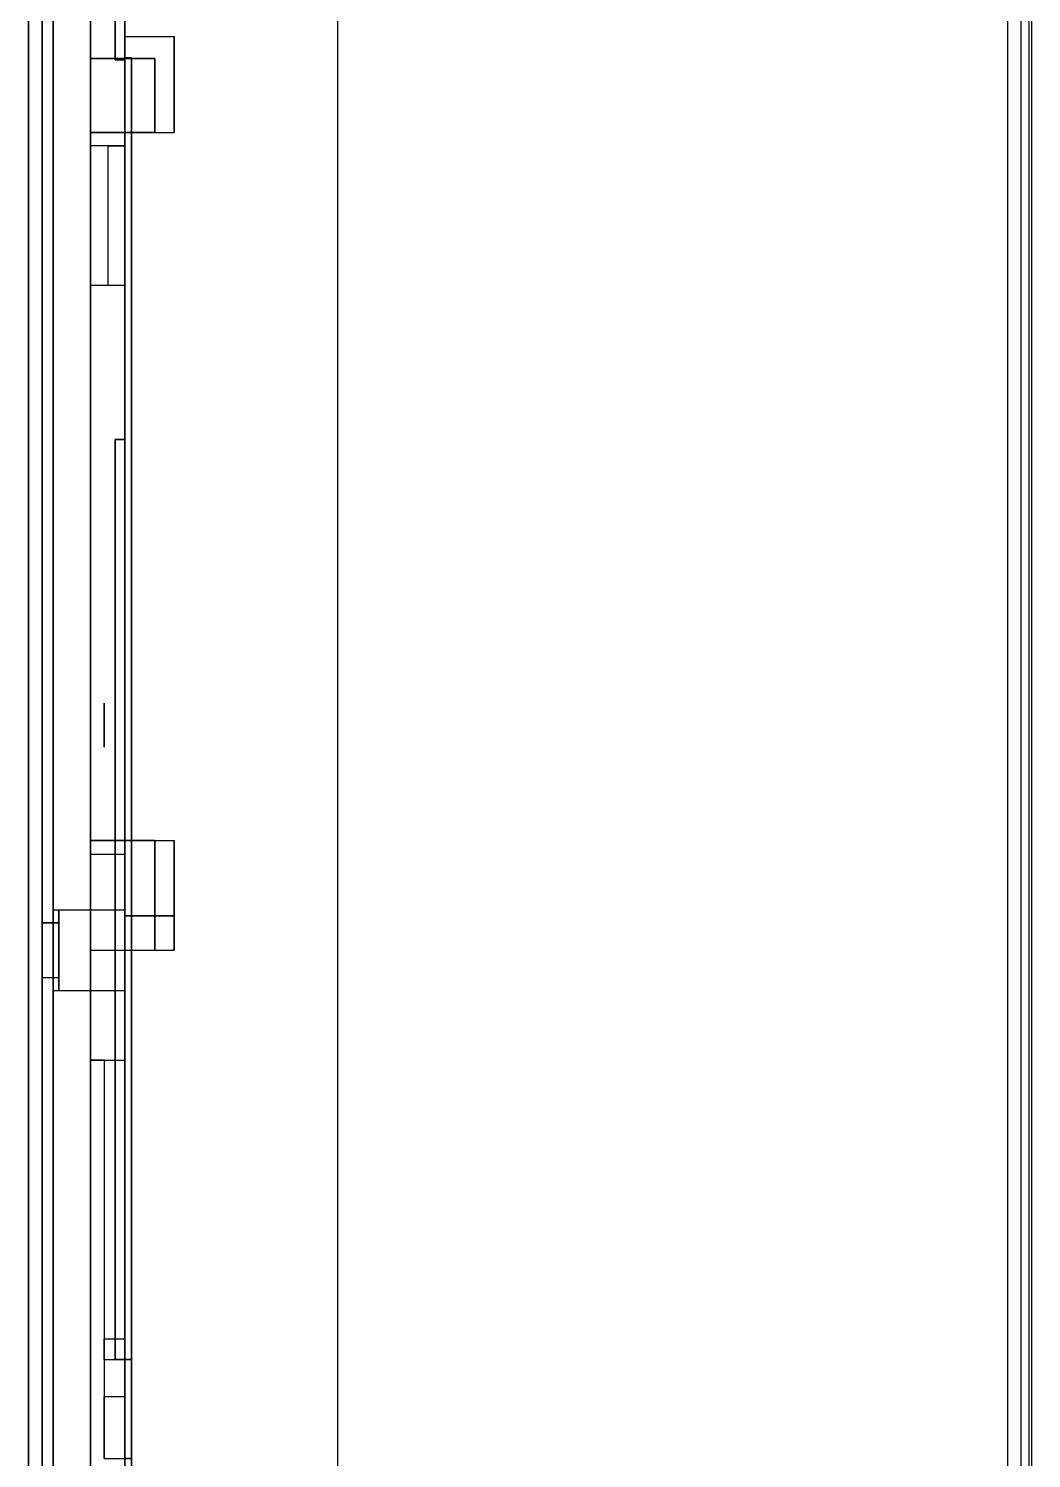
# Model space of a CAD drawing. Header units: millimetres. Extents: x 2932 to 3377, y 2153 to 2458.
# Drawn here: x 3146.7 to 3219.7, y 2237.8 to 2341.9 of the extents above; entities that cross this region are included whole.
import ezdxf

# ---------------------------------------------------------------- set-up
doc = ezdxf.new("R2010")
doc.units = ezdxf.units.MM
doc.layers.add('Layer 230', color=7, linetype='Continuous')

msp = doc.modelspace()

# ---------------------------------------------------------------- linework, layer by layer
at = {"extrusion": (0, 0, -1)}
for p, q in [((3219.72, 2386.06, 3.2), (3219.72, 2163.46, 3.2)), ((3169.18, 2344.67), (3169.18, 2206.32))]:
    msp.add_line(p, q, dxfattribs=at)
at = {"layer": 'Layer 230', "color": 7, "extrusion": (-1, -1.83697e-16, 0)}
for p, q in [((3147.67, 2276.76, -143.45), (3147.67, 2392.18, -143.45)), ((3147.67, 2392.18, 4.95), (3147.67, 2162.08, 4.95)), ((3148.47, 2277.71, -143.45), (3148.47, 2392.18, -143.45)), ((3148.47, 2392.18, 4.95), (3148.47, 2162.08, 4.95)), ((3148.47, 2277.71, -140.9), (3148.47, 2392.08, -140.9)), ((3148.47, 2163.08, 2.4), (3148.47, 2392.08, 2.4)), ((3151.17, 2163.08, 2.4), (3151.17, 2392.08, 2.4)), ((3151.17, 2392.08, -140.9), (3151.17, 2277.71, -140.9)), ((3146.67, 2386.06, 9.1), (3146.67, 2163.46, 9.1)), ((3146.67, 2163.46, -147.6), (3146.67, 2386.06, -147.6)), ((3146.67, 2163.46, -147), (3146.67, 2386.06, -147)), ((3146.67, 2386.06, 8.5), (3146.67, 2163.46, 8.5)), ((3147.67, 2163.46, -147), (3147.67, 2386.06, -147)), ((3147.67, 2386.06, 8.5), (3147.67, 2163.46, 8.5)), ((3151.17, 2339.71, -106.8), (3151.17, 2334.31, -106.8)), ((3151.17, 2334.31, -109.4), (3151.17, 2339.71, -109.4)), ((3151.17, 2339.71, -106.8), (3151.17, 2339.71, -109.4)), ((3151.17, 2334.31, -31.7), (3151.17, 2339.71, -31.7)), ((3151.17, 2339.71, -29.1), (3151.17, 2339.71, -31.7)), ((3151.17, 2339.71, -29.1), (3151.17, 2334.31, -29.1)), ((3155.87, 2339.71, -106.8), (3155.87, 2339.71, -109.4)), ((3155.87, 2334.31, -109.4), (3155.87, 2339.71, -109.4)), ((3155.87, 2339.71, -106.8), (3155.87, 2334.31, -106.8)), ((3155.87, 2339.71, -29.1), (3155.87, 2339.71, -31.7)), ((3155.87, 2334.31, -31.7), (3155.87, 2339.71, -31.7)), ((3155.87, 2339.71, -29.1), (3155.87, 2334.31, -29.1)), ((3151.17, 2334.31, -106.8), (3151.17, 2334.31, -109.4)), ((3151.17, 2334.31, -29.1), (3151.17, 2334.31, -31.7)), ((3155.87, 2334.31, -106.8), (3155.87, 2334.31, -109.4)), ((3155.87, 2334.31, -29.1), (3155.87, 2334.31, -31.7)), ((3151.17, 2323.18, -111), (3151.17, 2333.34, -111)), ((3151.17, 2333.34, -116), (3151.17, 2323.18, -116)), ((3151.17, 2333.34, -111), (3151.17, 2333.34, -116)), ((3151.17, 2323.18, -27.5), (3151.17, 2333.34, -27.5)), ((3151.17, 2333.34, -27.5), (3151.17, 2333.34, -22.5)), ((3151.17, 2333.34, -22.5), (3151.17, 2323.18, -22.5)), ((3152.47, 2323.18, -114.3), (3152.47, 2333.34, -114.3)), ((3152.47, 2333.34, -114.3), (3152.47, 2333.34, -116)), ((3152.47, 2323.18, -116), (3152.47, 2333.34, -116)), ((3152.47, 2323.18, -24.2), (3152.47, 2333.34, -24.2)), ((3152.47, 2323.18, -22.5), (3152.47, 2333.34, -22.5)), ((3152.47, 2333.34, -24.2), (3152.47, 2333.34, -22.5)), ((3151.17, 2323.18, -116), (3151.17, 2323.18, -111)), ((3151.17, 2323.18, -22.5), (3151.17, 2323.18, -27.5)), ((3152.47, 2323.18, -116), (3152.47, 2323.18, -114.3)), ((3152.47, 2323.18, -22.5), (3152.47, 2323.18, -24.2)), ((3151.17, 2274.76, -109.4), (3151.17, 2282.76, -109.4)), ((3151.17, 2282.76, -109.4), (3151.17, 2282.76, -106.8)), ((3151.17, 2282.76, -106.8), (3151.17, 2274.76, -106.8)), ((3151.17, 2274.76, -31.7), (3151.17, 2282.76, -31.7)), ((3151.17, 2282.76, -31.7), (3151.17, 2282.76, -29.1)), ((3151.17, 2282.76, -29.1), (3151.17, 2274.76, -29.1)), ((3155.87, 2282.76, -106.8), (3155.87, 2277.26, -106.8)), ((3155.87, 2282.76, -109.4), (3155.87, 2282.76, -106.8)), ((3155.87, 2277.26, -109.4), (3155.87, 2282.76, -109.4)), ((3155.87, 2282.76, -31.7), (3155.87, 2282.76, -29.1)), ((3155.87, 2274.76, -31.7), (3155.87, 2282.76, -31.7)), ((3155.87, 2282.76, -29.1), (3155.87, 2274.76, -29.1)), ((3151.17, 2277.71, -131.1), (3151.17, 2281.76, -131.1)), ((3151.17, 2281.76, -131.1), (3151.17, 2281.76, -118.1)), ((3151.17, 2281.76, -118.1), (3151.17, 2266.76, -118.1)), ((3148.47, 2277.71, -140.9), (3148.47, 2277.71, -143.45)), ((3151.17, 2277.71, -140.9), (3151.17, 2277.71, -131.1)), ((3155.87, 2277.26, -109.4), (3155.87, 2277.26, -109.39)), ((3155.87, 2277.26, -109.39), (3155.87, 2277.26, -106.8)), ((3147.67, 2276.76, -143.45), (3147.67, 2276.76, -144.85)), ((3151.17, 2274.76, -106.8), (3151.17, 2274.76, -109.4)), ((3151.17, 2274.76, -29.1), (3151.17, 2274.76, -31.7)), ((3155.87, 2274.76, -29.1), (3155.87, 2274.76, -31.7)), ((3147.67, 2162.08, -143.45), (3147.67, 2272.76, -143.45)), ((3147.67, 2272.76, -144.85), (3147.67, 2272.76, -143.45)), ((3148.47, 2163.08, -140.9), (3148.47, 2271.81, -140.9)), ((3148.47, 2271.81, -143.45), (3148.47, 2271.81, -140.9)), ((3148.47, 2162.08, -143.45), (3148.47, 2271.81, -143.45)), ((3151.17, 2266.76, -131.1), (3151.17, 2271.81, -131.1)), ((3151.17, 2271.81, -131.1), (3151.17, 2271.81, -140.9)), ((3151.17, 2271.81, -140.9), (3151.17, 2163.08, -140.9)), ((3151.17, 2266.76, -118.1), (3151.17, 2266.76, -131.1))]:
    msp.add_line(p, q, dxfattribs=at)
at = {"layer": 'Layer 230', "color": 7}
for p, q in [((3147.67, 2276.76, -143.45), (3147.67, 2392.18, -143.45)), ((3148.47, 2277.71, -143.45), (3148.47, 2392.18, -143.45)), ((3148.47, 2277.71, -140.9), (3148.47, 2392.08, -140.9)), ((3151.17, 2392.08, -140.9), (3151.17, 2277.71, -140.9)), ((3146.67, 2163.46, -147), (3146.67, 2386.06, -147)), ((3147.67, 2163.46, -147), (3147.67, 2386.06, -147)), ((3147.67, 2163.46, 10.1), (3147.67, 2386.06, 10.1)), ((3153.67, 2163.46, 10.1), (3153.67, 2386.06, 10.1)), ((3218.97, 2163.46, 4.2), (3218.97, 2386.06, 4.2)), ((3219.57, 2163.46, 4.2), (3219.57, 2386.06, 4.2)), ((3219.57, 2163.46, 3.2), (3219.57, 2386.06, 3.2)), ((3152.97, 2342.48, -93.74), (3152.97, 2339.61, -93.74)), ((3153.67, 2342.46, -93.74), (3153.67, 2339.61, -93.74)), ((3153.67, 2339.71, -106.8), (3153.67, 2341.31, -106.8)), ((3153.67, 2341.31, -106.8), (3157.27, 2341.31, -106.8)), ((3153.67, 2334.31, -27.5), (3153.67, 2341.31, -27.5)), ((3153.67, 2341.31, -27.5), (3157.27, 2341.31, -27.5)), ((3157.27, 2341.31, -106.8), (3157.27, 2334.31, -106.8)), ((3157.27, 2341.31, -27.5), (3157.27, 2334.31, -27.5)), ((3155.87, 2339.71, -109.4), (3151.17, 2339.71, -109.4)), ((3151.17, 2334.31, -109.4), (3151.17, 2339.71, -109.4)), ((3153.67, 2339.71, -31.7), (3151.17, 2339.71, -31.7)), ((3151.17, 2334.31, -31.7), (3151.17, 2339.71, -31.7)), ((3153.67, 2339.76, -106.65), (3153.67, 2244.96, -106.65)), ((3153.67, 2244.96, -104.65), (3153.67, 2339.76, -104.65)), ((3153.67, 2229.76, -31.85), (3153.67, 2339.76, -31.85)), ((3153.67, 2339.76, -33.85), (3153.67, 2209.76, -33.85)), ((3155.87, 2339.71, -106.8), (3153.67, 2339.71, -106.8)), ((3153.67, 2339.71, -31.7), (3153.67, 2334.31, -31.7)), ((3154.17, 2339.76, -105.78), (3154.17, 2244.96, -105.78)), ((3154.17, 2244.96, -105.52), (3154.17, 2339.76, -105.52)), ((3154.17, 2209.76, -32.72), (3154.17, 2339.76, -32.72)), ((3154.17, 2339.76, -32.98), (3154.17, 2209.76, -32.98)), ((3155.87, 2339.71, -106.8), (3155.87, 2334.31, -106.8)), ((3155.87, 2334.31, -109.4), (3155.87, 2339.71, -109.4)), ((3152.97, 2339.61, -93.74), (3153.67, 2339.61, -93.74)), ((3151.17, 2334.31, -109.4), (3153.67, 2334.31, -109.4)), ((3153.67, 2334.31, -31.7), (3151.17, 2334.31, -31.7)), ((3155.87, 2334.31, -109.4), (3153.67, 2334.31, -109.4)), ((3153.67, 2334.31, -27.5), (3157.27, 2334.31, -27.5)), ((3155.87, 2334.31, -106.8), (3157.27, 2334.31, -106.8)), ((3152.47, 2333.34, -116), (3151.17, 2333.34, -116)), ((3151.17, 2333.34, -116), (3151.17, 2323.18, -116)), ((3153.67, 2333.34, -27.5), (3151.17, 2333.34, -27.5)), ((3151.17, 2323.18, -27.5), (3151.17, 2333.34, -27.5)), ((3152.47, 2333.34, -114.3), (3153.67, 2333.34, -114.3)), ((3152.47, 2323.18, -114.3), (3152.47, 2333.34, -114.3)), ((3152.47, 2323.18, -116), (3152.47, 2333.34, -116)), ((3153.67, 2323.18, -114.3), (3153.67, 2333.34, -114.3)), ((3153.67, 2333.34, -27.5), (3153.67, 2323.18, -27.5)), ((3152.47, 2323.18, -116), (3151.17, 2323.18, -116)), ((3153.67, 2323.18, -27.5), (3151.17, 2323.18, -27.5)), ((3153.67, 2323.18, -114.3), (3152.47, 2323.18, -114.3)), ((3153.67, 2282.76, -109.4), (3151.17, 2282.76, -109.4)), ((3151.17, 2274.76, -109.4), (3151.17, 2282.76, -109.4)), ((3151.17, 2274.76, -31.7), (3151.17, 2282.76, -31.7)), ((3153.67, 2282.76, -31.7), (3151.17, 2282.76, -31.7)), ((3153.67, 2282.76, -109.4), (3155.87, 2282.76, -109.4)), ((3153.67, 2282.76, -31.7), (3153.67, 2274.76, -31.7)), ((3153.67, 2274.76, -27.5), (3153.67, 2282.76, -27.5)), ((3153.67, 2282.76, -27.5), (3157.27, 2282.76, -27.5)), ((3155.87, 2282.76, -106.8), (3157.27, 2282.76, -106.8)), ((3155.87, 2282.76, -106.8), (3155.87, 2277.26, -106.8)), ((3155.87, 2277.26, -109.4), (3155.87, 2282.76, -109.4)), ((3157.27, 2282.76, -106.8), (3157.27, 2277.26, -106.8)), ((3157.27, 2282.76, -27.5), (3157.27, 2274.76, -27.5)), ((3151.17, 2277.71, -131.1), (3151.17, 2281.76, -131.1)), ((3151.17, 2281.76, -131.1), (3153.67, 2281.76, -131.1)), ((3153.67, 2281.76, -131.1), (3153.67, 2277.71, -131.1)), ((3148.47, 2277.71, -143.45), (3148.87, 2277.71, -143.45)), ((3148.47, 2277.71, -140.9), (3151.17, 2277.71, -140.9)), ((3148.87, 2277.71, -146.85), (3148.87, 2274.76, -146.85)), ((3148.87, 2277.71, -146.85), (3153.67, 2277.71, -146.85)), ((3148.87, 2276.76, -143.45), (3148.87, 2277.71, -143.45)), ((3151.17, 2277.71, -131.1), (3153.67, 2277.71, -131.1)), ((3153.67, 2277.71, -146.85), (3153.67, 2271.81, -146.85)), ((3153.67, 2274.76, -109.4), (3153.67, 2277.26, -109.4)), ((3153.67, 2277.26, -109.4), (3155.87, 2277.26, -109.4)), ((3155.87, 2277.26, -106.8), (3157.27, 2277.26, -106.8)), ((3148.87, 2276.76, -143.45), (3147.67, 2276.76, -143.45)), ((3147.67, 2276.76, -144.85), (3148.87, 2276.76, -144.85)), ((3148.87, 2274.76, -146.85), (3148.87, 2271.81, -146.85)), ((3151.17, 2274.76, -109.4), (3153.67, 2274.76, -109.4)), ((3151.17, 2274.76, -31.7), (3153.67, 2274.76, -31.7)), ((3153.67, 2274.76, -27.5), (3157.27, 2274.76, -27.5)), ((3148.87, 2272.76, -143.45), (3147.67, 2272.76, -143.45)), ((3147.67, 2162.08, -143.45), (3147.67, 2272.76, -143.45)), ((3148.87, 2272.76, -144.85), (3147.67, 2272.76, -144.85)), ((3148.87, 2271.81, -143.45), (3148.87, 2272.76, -143.45)), ((3151.17, 2271.81, -140.9), (3148.47, 2271.81, -140.9)), ((3148.47, 2163.08, -140.9), (3148.47, 2271.81, -140.9)), ((3148.47, 2162.08, -143.45), (3148.47, 2271.81, -143.45)), ((3148.87, 2271.81, -143.45), (3148.47, 2271.81, -143.45)), ((3153.67, 2271.81, -146.85), (3148.87, 2271.81, -146.85)), ((3151.17, 2271.81, -140.9), (3151.17, 2163.08, -140.9)), ((3153.67, 2271.81, -131.1), (3151.17, 2271.81, -131.1)), ((3151.17, 2266.76, -131.1), (3151.17, 2271.81, -131.1)), ((3153.67, 2271.81, -131.1), (3153.67, 2266.76, -131.1)), ((3151.17, 2266.76, -131.1), (3153.67, 2266.76, -131.1)), ((3152.17, 2266.76, -125.3), (3153.67, 2266.76, -125.3)), ((3152.17, 2266.76, -125.3), (3152.17, 2242.26, -125.3)), ((3153.67, 2266.76, -125.3), (3153.67, 2242.26, -125.3)), ((3152.17, 2246.46, -118.1), (3153.67, 2246.46, -118.1)), ((3152.17, 2244.96, -116.6), (3153.67, 2244.96, -116.6)), ((3152.17, 2242.26, -125.3), (3153.67, 2242.26, -125.3)), ((3152.17, 2242.26, -125.3), (3153.67, 2242.26, -125.3)), ((3152.17, 2237.76, -120.8), (3153.67, 2237.76, -120.8)), ((3153.67, 2209.76, -104.65), (3153.67, 2237.76, -104.65)), ((3153.67, 2237.76, -106.65), (3153.67, 2229.76, -106.65)), ((3154.17, 2209.76, -105.52), (3154.17, 2237.76, -105.52)), ((3154.17, 2237.76, -105.78), (3154.17, 2209.76, -105.78))]:
    msp.add_line(p, q, dxfattribs=at)
at = {"layer": 'Layer 230', "color": 7, "extrusion": (-5.67498e-32, 3.08932e-16, -1)}
for p, q in [((3147.67, 2392.18, 4.95), (3147.67, 2162.08, 4.95)), ((3148.47, 2392.18, 4.95), (3148.47, 2162.08, 4.95))]:
    msp.add_line(p, q, dxfattribs=at)
at = {"layer": 'Layer 230', "color": 7, "extrusion": (-5.70225e-32, 3.10416e-16, -1)}
for p, q in [((3148.47, 2163.08, 2.4), (3148.47, 2392.08, 2.4)), ((3151.17, 2163.08, 2.4), (3151.17, 2392.08, 2.4))]:
    msp.add_line(p, q, dxfattribs=at)
at = {"layer": 'Layer 230', "color": 7, "extrusion": (-0.707107, -1.29893e-16, -0.707107)}
for p, q in [((3146.67, 2163.46, -147.6), (3146.67, 2386.06, -147.6)), ((3147.67, 2386.06, -148.6), (3147.67, 2163.46, -148.6))]:
    msp.add_line(p, q, dxfattribs=at)
at = {"layer": 'Layer 230', "color": 7, "extrusion": (-0.707107, -1.29893e-16, 0.707107)}
for p, q in [((3146.67, 2386.06, 9.1), (3146.67, 2163.46, 9.1)), ((3147.67, 2163.46, 10.1), (3147.67, 2386.06, 10.1))]:
    msp.add_line(p, q, dxfattribs=at)
at = {"layer": 'Layer 230', "color": 7, "extrusion": (-1.46591e-32, 7.98003e-17, -1)}
for p, q in [((3146.67, 2386.06, 8.5), (3146.67, 2163.46, 8.5)), ((3147.67, 2386.06, 8.5), (3147.67, 2163.46, 8.5))]:
    msp.add_line(p, q, dxfattribs=at)
at = {"layer": 'Layer 230', "color": 7, "extrusion": (0, 0, -1)}
for p, q in [((3147.67, 2386.06, -148.6), (3147.67, 2163.46, -148.6)), ((3153.67, 2386.06, -148.6), (3153.67, 2163.46, -148.6)), ((3217.97, 2386.06, -2.8), (3217.97, 2163.46, -2.8)), ((3152.97, 2339.61, -81.74), (3152.97, 2342.48, -81.74)), ((3153.67, 2339.61, -81.74), (3153.67, 2342.46, -81.74)), ((3152.97, 2339.61, -81.74), (3153.67, 2339.61, -81.74)), ((3151.17, 2333.34, -22.5), (3151.17, 2323.18, -22.5)), ((3152.47, 2333.34, -22.5), (3151.17, 2333.34, -22.5)), ((3152.47, 2323.18, -22.5), (3152.47, 2333.34, -22.5)), ((3152.47, 2323.18, -24.2), (3152.47, 2333.34, -24.2)), ((3152.47, 2333.34, -24.2), (3153.67, 2333.34, -24.2)), ((3153.67, 2323.18, -24.2), (3153.67, 2333.34, -24.2)), ((3152.47, 2323.18, -22.5), (3151.17, 2323.18, -22.5)), ((3153.67, 2323.18, -24.2), (3152.47, 2323.18, -24.2)), ((3151.17, 2282.76, -106.8), (3151.17, 2274.76, -106.8)), ((3151.17, 2282.76, -106.8), (3153.67, 2282.76, -106.8)), ((3153.67, 2274.76, -106.8), (3153.67, 2282.76, -106.8)), ((3155.87, 2274.76, -31.7), (3155.87, 2282.76, -31.7)), ((3155.87, 2282.76, -31.7), (3157.27, 2282.76, -31.7)), ((3157.27, 2274.76, -31.7), (3157.27, 2282.76, -31.7)), ((3151.17, 2281.76, -118.1), (3153.67, 2281.76, -118.1)), ((3151.17, 2281.76, -118.1), (3151.17, 2266.76, -118.1)), ((3153.67, 2246.46, -118.1), (3153.67, 2281.76, -118.1)), ((3151.17, 2274.76, -106.8), (3153.67, 2274.76, -106.8)), ((3155.87, 2274.76, -31.7), (3157.27, 2274.76, -31.7)), ((3152.17, 2266.76, -118.1), (3151.17, 2266.76, -118.1)), ((3152.17, 2266.76, -118.1), (3152.17, 2246.46, -118.1)), ((3152.17, 2246.46, -118.1), (3153.67, 2246.46, -118.1)), ((3152.17, 2244.96, -101.1), (3152.17, 2237.76, -101.1)), ((3152.17, 2244.96, -101.1), (3153.67, 2244.96, -101.1)), ((3153.67, 2237.76, -101.1), (3153.67, 2244.96, -101.1)), ((3152.17, 2237.76, -101.1), (3153.67, 2237.76, -101.1))]:
    msp.add_line(p, q, dxfattribs=at)
at = {"layer": 'Layer 230', "color": 7, "extrusion": (1, 1.83697e-16, 0)}
for p, q in [((3153.67, 2386.06, -148.6), (3153.67, 2163.46, -148.6)), ((3153.67, 2163.46, 10.1), (3153.67, 2386.06, 10.1)), ((3152.97, 2339.61, -81.74), (3152.97, 2342.48, -81.74)), ((3152.97, 2342.48, -93.74), (3152.97, 2339.61, -93.74)), ((3153.67, 2342.46, -93.74), (3153.67, 2339.61, -93.74)), ((3153.67, 2339.61, -81.74), (3153.67, 2342.46, -81.74)), ((3153.67, 2341.31, -111), (3153.67, 2334.31, -111)), ((3153.67, 2339.71, -106.8), (3153.67, 2341.31, -106.8)), ((3153.67, 2341.31, -106.8), (3153.67, 2341.31, -111)), ((3153.67, 2334.31, -27.5), (3153.67, 2341.31, -27.5)), ((3153.67, 2341.31, -27.5), (3153.67, 2341.31, -31.7)), ((3153.67, 2341.31, -31.7), (3153.67, 2339.71, -31.7)), ((3157.27, 2341.31, -111), (3157.27, 2341.31, -106.8)), ((3157.27, 2341.31, -106.8), (3157.27, 2334.31, -106.8)), ((3157.27, 2334.31, -111), (3157.27, 2341.31, -111)), ((3157.27, 2334.31, -31.7), (3157.27, 2341.31, -31.7)), ((3157.27, 2341.31, -31.7), (3157.27, 2341.31, -27.5)), ((3157.27, 2341.31, -27.5), (3157.27, 2334.31, -27.5)), ((3153.67, 2244.96, -104.65), (3153.67, 2339.76, -104.65)), ((3153.67, 2339.76, -104.65), (3153.67, 2339.76, -106.65)), ((3153.67, 2339.76, -106.65), (3153.67, 2244.96, -106.65)), ((3153.67, 2229.76, -31.85), (3153.67, 2339.76, -31.85)), ((3153.67, 2339.76, -31.85), (3153.67, 2339.76, -33.85)), ((3153.67, 2339.76, -33.85), (3153.67, 2209.76, -33.85)), ((3153.67, 2334.31, -106.8), (3153.67, 2339.71, -106.8)), ((3153.67, 2339.71, -31.7), (3153.67, 2334.31, -31.7)), ((3154.17, 2339.76, -105.78), (3154.17, 2244.96, -105.78)), ((3154.17, 2339.76, -105.78), (3154.17, 2339.76, -105.52)), ((3154.17, 2244.96, -105.52), (3154.17, 2339.76, -105.52)), ((3154.17, 2209.76, -32.72), (3154.17, 2339.76, -32.72)), ((3154.17, 2339.76, -32.98), (3154.17, 2209.76, -32.98)), ((3154.17, 2339.76, -32.98), (3154.17, 2339.76, -32.72)), ((3152.97, 2339.61, -93.74), (3152.97, 2339.61, -81.74)), ((3153.67, 2339.61, -93.74), (3153.67, 2339.61, -81.74)), ((3153.67, 2334.31, -111), (3153.67, 2334.31, -109.4)), ((3153.67, 2334.31, -109.4), (3153.67, 2334.31, -106.8)), ((3153.67, 2334.31, -31.7), (3153.67, 2334.31, -29.1)), ((3153.67, 2334.31, -29.1), (3153.67, 2334.31, -27.5)), ((3157.27, 2334.31, -106.8), (3157.27, 2334.31, -111)), ((3157.27, 2334.31, -27.5), (3157.27, 2334.31, -31.7)), ((3153.67, 2333.34, -114.3), (3153.67, 2333.34, -111)), ((3153.67, 2323.18, -114.3), (3153.67, 2333.34, -114.3)), ((3153.67, 2333.34, -111), (3153.67, 2323.18, -111)), ((3153.67, 2323.18, -24.2), (3153.67, 2333.34, -24.2)), ((3153.67, 2333.34, -24.2), (3153.67, 2333.34, -27.5)), ((3153.67, 2333.34, -27.5), (3153.67, 2323.18, -27.5)), ((3153.67, 2323.18, -111), (3153.67, 2323.18, -114.3)), ((3153.67, 2323.18, -27.5), (3153.67, 2323.18, -24.2)), ((3152.97, 2311.96, -112.17), (3152.97, 2311.96, -114.36)), ((3152.97, 2311.96, -112.17), (3152.97, 2244.96, -112.17)), ((3152.97, 2311.96, -114.36), (3152.97, 2244.96, -114.36)), ((3152.97, 2244.96, -26.32), (3152.97, 2311.96, -26.32)), ((3152.97, 2311.96, -26.32), (3152.97, 2311.96, -24.14)), ((3152.97, 2244.96, -24.14), (3152.97, 2311.96, -24.14)), ((3153.67, 2311.96, -114.38), (3153.67, 2311.96, -112.15)), ((3153.67, 2311.96, -114.38), (3153.67, 2244.96, -114.38)), ((3153.67, 2311.96, -112.15), (3153.67, 2244.96, -112.15)), ((3153.67, 2244.96, -24.11), (3153.67, 2311.96, -24.11)), ((3153.67, 2311.96, -24.11), (3153.67, 2311.96, -26.35)), ((3153.67, 2244.96, -26.35), (3153.67, 2311.96, -26.35)), ((3153.67, 2274.76, -106.8), (3153.67, 2282.76, -106.8)), ((3153.67, 2282.76, -106.8), (3153.67, 2282.76, -109.4)), ((3153.67, 2282.76, -109.4), (3153.67, 2282.76, -111)), ((3153.67, 2282.76, -111), (3153.67, 2277.26, -111)), ((3153.67, 2282.76, -27.5), (3153.67, 2282.76, -29.1)), ((3153.67, 2282.76, -29.1), (3153.67, 2282.76, -31.7)), ((3153.67, 2282.76, -31.7), (3153.67, 2274.76, -31.7)), ((3153.67, 2274.76, -27.5), (3153.67, 2282.76, -27.5)), ((3157.27, 2277.26, -111), (3157.27, 2282.76, -111)), ((3157.27, 2282.76, -111), (3157.27, 2282.76, -106.8)), ((3157.27, 2282.76, -106.8), (3157.27, 2277.26, -106.8)), ((3157.27, 2282.76, -27.5), (3157.27, 2274.76, -27.5)), ((3157.27, 2274.76, -31.7), (3157.27, 2282.76, -31.7)), ((3157.27, 2282.76, -31.7), (3157.27, 2282.76, -27.5)), ((3153.67, 2246.46, -118.1), (3153.67, 2281.76, -118.1)), ((3153.67, 2281.76, -118.1), (3153.67, 2281.76, -131.1)), ((3153.67, 2281.76, -131.1), (3153.67, 2277.71, -131.1)), ((3148.87, 2277.71, -143.45), (3148.87, 2277.71, -146.85)), ((3148.87, 2276.76, -143.45), (3148.87, 2277.71, -143.45)), ((3148.87, 2277.71, -146.85), (3148.87, 2274.76, -146.85)), ((3153.67, 2277.71, -131.1), (3153.67, 2277.71, -146.85)), ((3153.67, 2277.71, -146.85), (3153.67, 2271.81, -146.85)), ((3153.67, 2277.26, -109.4), (3153.67, 2277.26, -111)), ((3153.67, 2274.76, -109.4), (3153.67, 2277.26, -109.4)), ((3157.27, 2277.26, -109.39), (3157.27, 2277.26, -111)), ((3157.27, 2277.26, -106.8), (3157.27, 2277.26, -109.39)), ((3148.87, 2276.76, -144.85), (3148.87, 2276.76, -143.45)), ((3148.87, 2274.76, -146.85), (3148.87, 2271.81, -146.85)), ((3153.67, 2274.76, -109.4), (3153.67, 2274.76, -106.8)), ((3153.67, 2274.76, -31.7), (3153.67, 2274.76, -29.1)), ((3153.67, 2274.76, -29.1), (3153.67, 2274.76, -27.5)), ((3157.27, 2274.76, -27.5), (3157.27, 2274.76, -31.7)), ((3148.87, 2272.76, -143.45), (3148.87, 2272.76, -144.85)), ((3148.87, 2271.81, -143.45), (3148.87, 2272.76, -143.45)), ((3148.87, 2271.81, -146.85), (3148.87, 2271.81, -143.45)), ((3153.67, 2271.81, -146.85), (3153.67, 2271.81, -131.1)), ((3153.67, 2271.81, -131.1), (3153.67, 2266.76, -131.1)), ((3152.17, 2266.76, -125.3), (3152.17, 2242.26, -125.3)), ((3152.17, 2266.76, -118.1), (3152.17, 2266.76, -125.3)), ((3152.17, 2266.76, -118.1), (3152.17, 2246.46, -118.1)), ((3153.67, 2266.76, -131.1), (3153.67, 2266.76, -125.3)), ((3153.67, 2266.76, -125.3), (3153.67, 2242.26, -125.3)), ((3152.17, 2244.96, -116.6), (3152.17, 2244.96, -101.1)), ((3152.17, 2244.96, -101.1), (3152.17, 2237.76, -101.1)), ((3152.97, 2244.96, -114.36), (3152.97, 2244.96, -112.17)), ((3152.97, 2244.96, -26.32), (3152.97, 2244.96, -24.14)), ((3153.67, 2244.96, -114.38), (3153.67, 2244.96, -116.6)), ((3153.67, 2237.76, -101.1), (3153.67, 2244.96, -101.1)), ((3153.67, 2244.96, -101.1), (3153.67, 2244.96, -104.65)), ((3153.67, 2244.96, -106.65), (3153.67, 2244.96, -112.15)), ((3153.67, 2244.96, -24.11), (3153.67, 2244.96, -26.35)), ((3154.17, 2244.96, -105.52), (3154.17, 2244.96, -105.78)), ((3152.17, 2237.76, -106.8), (3152.17, 2237.76, -101.1)), ((3152.17, 2237.76, -120.8), (3152.17, 2237.76, -109.4)), ((3153.67, 2237.76, -120.8), (3153.67, 2237.76, -111)), ((3153.67, 2209.76, -104.65), (3153.67, 2237.76, -104.65)), ((3153.67, 2237.76, -104.65), (3153.67, 2237.76, -101.1)), ((3153.67, 2237.76, -106.8), (3153.67, 2237.76, -106.65)), ((3153.67, 2237.76, -106.65), (3153.67, 2229.76, -106.65)), ((3154.17, 2237.76, -105.78), (3154.17, 2237.76, -105.52)), ((3154.17, 2209.76, -105.52), (3154.17, 2237.76, -105.52)), ((3154.17, 2237.76, -105.78), (3154.17, 2209.76, -105.78))]:
    msp.add_line(p, q, dxfattribs=at)
at = {"layer": 'Layer 230', "color": 7, "extrusion": (-1, -1.22465e-16, 0)}
for p, q in [((3217.97, 2386.06, 3.2), (3217.97, 2163.46, 3.2)), ((3217.97, 2386.06, -2.8), (3217.97, 2163.46, -2.8))]:
    msp.add_line(p, q, dxfattribs=at)
at = {"layer": 'Layer 230', "color": 7, "extrusion": (-0.707107, -8.65956e-17, 0.707107)}
for p, q in [((3217.97, 2386.06, 3.2), (3217.97, 2163.46, 3.2)), ((3218.97, 2163.46, 4.2), (3218.97, 2386.06, 4.2))]:
    msp.add_line(p, q, dxfattribs=at)
at = {"layer": 'Layer 230', "color": 7, "extrusion": (1, 1.62365e-16, 0)}
for p, q in [((3219.57, 2163.46, 3.2), (3219.57, 2386.06, 3.2)), ((3219.57, 2163.46, 4.2), (3219.57, 2386.06, 4.2))]:
    msp.add_line(p, q, dxfattribs=at)
at = {"layer": 'Layer 230', "color": 7, "extrusion": (-1.83697e-16, 1, -2.12737e-16)}
for p, q in [((3153.67, 2341.31, -106.8), (3153.67, 2341.31, -111)), ((3153.67, 2341.31, -106.8), (3157.27, 2341.31, -106.8)), ((3153.67, 2341.31, -111), (3157.27, 2341.31, -111)), ((3153.67, 2341.31, -27.5), (3153.67, 2341.31, -31.7)), ((3153.67, 2341.31, -27.5), (3157.27, 2341.31, -27.5)), ((3153.67, 2341.31, -31.7), (3157.27, 2341.31, -31.7)), ((3157.27, 2341.31, -111), (3157.27, 2341.31, -106.8)), ((3157.27, 2341.31, -31.7), (3157.27, 2341.31, -27.5))]:
    msp.add_line(p, q, dxfattribs=at)
at = {"layer": 'Layer 230', "color": 7, "extrusion": (5.28226e-32, -2.87553e-16, -1)}
for p, q in [((3153.67, 2341.31, -111), (3153.67, 2334.31, -111)), ((3153.67, 2341.31, -111), (3157.27, 2341.31, -111)), ((3157.27, 2334.31, -111), (3157.27, 2341.31, -111)), ((3153.67, 2334.31, -111), (3157.27, 2334.31, -111)), ((3153.67, 2282.76, -111), (3153.67, 2277.26, -111)), ((3153.67, 2282.76, -111), (3157.27, 2282.76, -111)), ((3157.27, 2277.26, -111), (3157.27, 2282.76, -111)), ((3157.27, 2277.26, -111), (3153.67, 2277.26, -111))]:
    msp.add_line(p, q, dxfattribs=at)
at = {"layer": 'Layer 230', "color": 7, "extrusion": (3.49619e-31, -1.90324e-15, -1)}
for p, q in [((3153.67, 2341.31, -31.7), (3153.67, 2339.71, -31.7)), ((3153.67, 2341.31, -31.7), (3157.27, 2341.31, -31.7)), ((3157.27, 2334.31, -31.7), (3157.27, 2341.31, -31.7)), ((3153.67, 2339.71, -31.7), (3155.87, 2339.71, -31.7)), ((3155.87, 2334.31, -31.7), (3155.87, 2339.71, -31.7)), ((3155.87, 2334.31, -31.7), (3157.27, 2334.31, -31.7))]:
    msp.add_line(p, q, dxfattribs=at)
at = {"layer": 'Layer 230', "color": 7, "extrusion": (1.83697e-16, -1, 0)}
for p, q in [((3151.17, 2339.71, -106.8), (3151.17, 2339.71, -109.4)), ((3155.87, 2339.71, -109.4), (3151.17, 2339.71, -109.4)), ((3151.17, 2339.71, -106.8), (3153.67, 2339.71, -106.8)), ((3151.17, 2339.71, -29.1), (3151.17, 2339.71, -31.7)), ((3153.67, 2339.71, -31.7), (3151.17, 2339.71, -31.7)), ((3151.17, 2339.71, -29.1), (3155.87, 2339.71, -29.1)), ((3155.87, 2339.71, -106.8), (3153.67, 2339.71, -106.8)), ((3153.67, 2339.71, -31.7), (3155.87, 2339.71, -31.7)), ((3155.87, 2339.71, -106.8), (3155.87, 2339.71, -109.4)), ((3155.87, 2339.71, -29.1), (3155.87, 2339.71, -31.7)), ((3155.87, 2334.31, -109.4), (3153.67, 2334.31, -109.4)), ((3153.67, 2334.31, -111), (3153.67, 2334.31, -109.4)), ((3153.67, 2334.31, -111), (3157.27, 2334.31, -111)), ((3153.67, 2334.31, -29.1), (3155.87, 2334.31, -29.1)), ((3153.67, 2334.31, -27.5), (3157.27, 2334.31, -27.5)), ((3153.67, 2334.31, -29.1), (3153.67, 2334.31, -27.5)), ((3155.87, 2334.31, -106.8), (3155.87, 2334.31, -109.4)), ((3155.87, 2334.31, -106.8), (3157.27, 2334.31, -106.8)), ((3155.87, 2334.31, -29.1), (3155.87, 2334.31, -31.7)), ((3155.87, 2334.31, -31.7), (3157.27, 2334.31, -31.7)), ((3157.27, 2334.31, -106.8), (3157.27, 2334.31, -111)), ((3157.27, 2334.31, -27.5), (3157.27, 2334.31, -31.7)), ((3153.67, 2333.34, -111), (3151.17, 2333.34, -111)), ((3151.17, 2333.34, -111), (3151.17, 2333.34, -116)), ((3152.47, 2333.34, -116), (3151.17, 2333.34, -116)), ((3153.67, 2333.34, -27.5), (3151.17, 2333.34, -27.5)), ((3152.47, 2333.34, -22.5), (3151.17, 2333.34, -22.5)), ((3151.17, 2333.34, -27.5), (3151.17, 2333.34, -22.5)), ((3152.47, 2333.34, -114.3), (3153.67, 2333.34, -114.3)), ((3152.47, 2333.34, -114.3), (3152.47, 2333.34, -116)), ((3152.47, 2333.34, -24.2), (3153.67, 2333.34, -24.2)), ((3152.47, 2333.34, -24.2), (3152.47, 2333.34, -22.5)), ((3153.67, 2333.34, -114.3), (3153.67, 2333.34, -111)), ((3153.67, 2333.34, -24.2), (3153.67, 2333.34, -27.5)), ((3153.67, 2311.96, -112.15), (3152.97, 2311.96, -112.17)), ((3152.97, 2311.96, -112.17), (3152.97, 2311.96, -114.36)), ((3153.67, 2311.96, -114.38), (3152.97, 2311.96, -114.36)), ((3152.97, 2311.96, -26.32), (3152.97, 2311.96, -24.14)), ((3152.97, 2311.96, -26.32), (3153.67, 2311.96, -26.35)), ((3152.97, 2311.96, -24.14), (3153.67, 2311.96, -24.11)), ((3153.67, 2311.96, -114.38), (3153.67, 2311.96, -112.15)), ((3153.67, 2311.96, -24.11), (3153.67, 2311.96, -26.35)), ((3151.17, 2281.76, -118.1), (3153.67, 2281.76, -118.1)), ((3151.17, 2281.76, -131.1), (3151.17, 2281.76, -118.1)), ((3151.17, 2281.76, -131.1), (3153.67, 2281.76, -131.1)), ((3153.67, 2281.76, -118.1), (3153.67, 2281.76, -131.1)), ((3148.47, 2277.71, -143.45), (3148.87, 2277.71, -143.45)), ((3148.47, 2277.71, -140.9), (3151.17, 2277.71, -140.9)), ((3148.47, 2277.71, -140.9), (3148.47, 2277.71, -143.45)), ((3148.87, 2277.71, -143.45), (3148.87, 2277.71, -146.85)), ((3148.87, 2277.71, -146.85), (3153.67, 2277.71, -146.85)), ((3151.17, 2277.71, -131.1), (3153.67, 2277.71, -131.1)), ((3151.17, 2277.71, -140.9), (3151.17, 2277.71, -131.1)), ((3153.67, 2277.71, -131.1), (3153.67, 2277.71, -146.85)), ((3147.67, 2276.76, -143.45), (3147.67, 2276.76, -144.85)), ((3147.67, 2276.76, -144.85), (3148.87, 2276.76, -144.85)), ((3148.87, 2276.76, -143.45), (3147.67, 2276.76, -143.45)), ((3148.87, 2276.76, -144.85), (3148.87, 2276.76, -143.45))]:
    msp.add_line(p, q, dxfattribs=at)
at = {"layer": 'Layer 230', "color": 7, "extrusion": (-3.49619e-31, 1.90324e-15, -1)}
for p, q in [((3151.17, 2339.71, -106.8), (3153.67, 2339.71, -106.8)), ((3151.17, 2339.71, -106.8), (3151.17, 2334.31, -106.8)), ((3153.67, 2334.31, -106.8), (3153.67, 2339.71, -106.8)), ((3153.67, 2334.31, -106.8), (3151.17, 2334.31, -106.8))]:
    msp.add_line(p, q, dxfattribs=at)
at = {"layer": 'Layer 230', "color": 7, "extrusion": (2.6714e-32, -1.45424e-16, -1)}
for p, q in [((3151.17, 2339.71, -29.1), (3155.87, 2339.71, -29.1)), ((3151.17, 2339.71, -29.1), (3151.17, 2334.31, -29.1)), ((3155.87, 2339.71, -29.1), (3155.87, 2334.31, -29.1)), ((3151.17, 2334.31, -29.1), (3153.67, 2334.31, -29.1)), ((3153.67, 2334.31, -29.1), (3155.87, 2334.31, -29.1)), ((3151.17, 2282.76, -29.1), (3151.17, 2274.76, -29.1)), ((3151.17, 2282.76, -29.1), (3153.67, 2282.76, -29.1)), ((3155.87, 2282.76, -29.1), (3153.67, 2282.76, -29.1)), ((3155.87, 2282.76, -29.1), (3155.87, 2274.76, -29.1)), ((3151.17, 2274.76, -29.1), (3153.67, 2274.76, -29.1)), ((3153.67, 2274.76, -29.1), (3155.87, 2274.76, -29.1))]:
    msp.add_line(p, q, dxfattribs=at)
at = {"layer": 'Layer 230', "color": 7, "extrusion": (-1.83697e-16, 1, 0)}
for p, q in [((3153.67, 2339.76, -104.65), (3153.67, 2339.76, -106.65)), ((3153.67, 2339.76, -31.85), (3153.67, 2339.76, -33.85)), ((3154.17, 2339.76, -105.78), (3154.17, 2339.76, -105.52)), ((3154.17, 2339.76, -32.98), (3154.17, 2339.76, -32.72)), ((3152.97, 2339.61, -93.74), (3153.67, 2339.61, -93.74)), ((3152.97, 2339.61, -93.74), (3152.97, 2339.61, -81.74)), ((3152.97, 2339.61, -81.74), (3153.67, 2339.61, -81.74)), ((3153.67, 2339.61, -93.74), (3153.67, 2339.61, -81.74)), ((3151.17, 2334.31, -106.8), (3151.17, 2334.31, -109.4)), ((3153.67, 2334.31, -106.8), (3151.17, 2334.31, -106.8)), ((3151.17, 2334.31, -109.4), (3153.67, 2334.31, -109.4)), ((3151.17, 2334.31, -29.1), (3151.17, 2334.31, -31.7)), ((3151.17, 2334.31, -29.1), (3153.67, 2334.31, -29.1)), ((3153.67, 2334.31, -31.7), (3151.17, 2334.31, -31.7)), ((3153.67, 2334.31, -109.4), (3153.67, 2334.31, -106.8)), ((3153.67, 2334.31, -31.7), (3153.67, 2334.31, -29.1)), ((3153.67, 2323.18, -111), (3151.17, 2323.18, -111)), ((3152.47, 2323.18, -116), (3151.17, 2323.18, -116)), ((3151.17, 2323.18, -116), (3151.17, 2323.18, -111)), ((3153.67, 2323.18, -27.5), (3151.17, 2323.18, -27.5)), ((3151.17, 2323.18, -22.5), (3151.17, 2323.18, -27.5)), ((3152.47, 2323.18, -22.5), (3151.17, 2323.18, -22.5)), ((3153.67, 2323.18, -114.3), (3152.47, 2323.18, -114.3)), ((3152.47, 2323.18, -116), (3152.47, 2323.18, -114.3)), ((3153.67, 2323.18, -24.2), (3152.47, 2323.18, -24.2)), ((3152.47, 2323.18, -22.5), (3152.47, 2323.18, -24.2)), ((3153.67, 2323.18, -111), (3153.67, 2323.18, -114.3)), ((3153.67, 2323.18, -27.5), (3153.67, 2323.18, -24.2)), ((3148.87, 2272.76, -144.85), (3147.67, 2272.76, -144.85)), ((3147.67, 2272.76, -144.85), (3147.67, 2272.76, -143.45)), ((3148.87, 2272.76, -143.45), (3147.67, 2272.76, -143.45)), ((3148.87, 2272.76, -143.45), (3148.87, 2272.76, -144.85)), ((3148.87, 2271.81, -143.45), (3148.47, 2271.81, -143.45)), ((3148.47, 2271.81, -143.45), (3148.47, 2271.81, -140.9)), ((3151.17, 2271.81, -140.9), (3148.47, 2271.81, -140.9)), ((3148.87, 2271.81, -146.85), (3148.87, 2271.81, -143.45)), ((3153.67, 2271.81, -146.85), (3148.87, 2271.81, -146.85)), ((3151.17, 2271.81, -131.1), (3151.17, 2271.81, -140.9)), ((3153.67, 2271.81, -131.1), (3151.17, 2271.81, -131.1)), ((3153.67, 2271.81, -146.85), (3153.67, 2271.81, -131.1)), ((3151.17, 2266.76, -131.1), (3153.67, 2266.76, -131.1)), ((3151.17, 2266.76, -118.1), (3151.17, 2266.76, -131.1)), ((3152.17, 2266.76, -118.1), (3151.17, 2266.76, -118.1)), ((3152.17, 2266.76, -118.1), (3152.17, 2266.76, -125.3)), ((3152.17, 2266.76, -125.3), (3153.67, 2266.76, -125.3)), ((3153.67, 2266.76, -131.1), (3153.67, 2266.76, -125.3))]:
    msp.add_line(p, q, dxfattribs=at)
at = {"layer": 'Layer 230', "color": 7, "extrusion": (-5.28226e-32, 2.87553e-16, -1)}
for p, q in [((3151.17, 2323.18, -111), (3151.17, 2333.34, -111)), ((3153.67, 2333.34, -111), (3151.17, 2333.34, -111)), ((3153.67, 2333.34, -111), (3153.67, 2323.18, -111)), ((3153.67, 2323.18, -111), (3151.17, 2323.18, -111))]:
    msp.add_line(p, q, dxfattribs=at)
at = {"layer": 'Layer 230', "color": 7, "extrusion": (0.034899, 6.41093e-18, -0.999391)}
for p, q in [((3153.67, 2311.96, -112.15), (3152.97, 2311.96, -112.17)), ((3152.97, 2311.96, -112.17), (3152.97, 2244.96, -112.17)), ((3152.97, 2244.96, -24.14), (3152.97, 2311.96, -24.14)), ((3152.97, 2311.96, -24.14), (3153.67, 2311.96, -24.11)), ((3153.67, 2311.96, -112.15), (3153.67, 2244.96, -112.15)), ((3153.67, 2244.96, -24.11), (3153.67, 2311.96, -24.11)), ((3153.67, 2244.96, -112.15), (3152.97, 2244.96, -112.17)), ((3153.67, 2244.96, -24.11), (3152.97, 2244.96, -24.14))]:
    msp.add_line(p, q, dxfattribs=at)
at = {"layer": 'Layer 230', "color": 7, "extrusion": (0.034899, 6.41093e-18, 0.999391)}
for p, q in [((3153.67, 2311.96, -114.38), (3152.97, 2311.96, -114.36)), ((3152.97, 2311.96, -114.36), (3152.97, 2244.96, -114.36)), ((3152.97, 2311.96, -26.32), (3153.67, 2311.96, -26.35)), ((3152.97, 2244.96, -26.32), (3152.97, 2311.96, -26.32)), ((3153.67, 2311.96, -114.38), (3153.67, 2244.96, -114.38)), ((3153.67, 2244.96, -26.35), (3153.67, 2311.96, -26.35)), ((3153.67, 2244.96, -114.38), (3152.97, 2244.96, -114.36)), ((3153.67, 2244.96, -26.35), (3152.97, 2244.96, -26.32))]:
    msp.add_line(p, q, dxfattribs=at)
at = {"layer": 'Layer 230', "color": 7, "extrusion": (1.83697e-16, -1, 1.58603e-15)}
for p, q in [((3151.17, 2282.76, -109.4), (3151.17, 2282.76, -106.8)), ((3153.67, 2282.76, -109.4), (3151.17, 2282.76, -109.4)), ((3151.17, 2282.76, -106.8), (3153.67, 2282.76, -106.8)), ((3153.67, 2282.76, -106.8), (3153.67, 2282.76, -109.4))]:
    msp.add_line(p, q, dxfattribs=at)
at = {"layer": 'Layer 230', "color": 7, "extrusion": (1.83697e-16, -1, 7.93016e-16)}
for p, q in [((3151.17, 2282.76, -31.7), (3151.17, 2282.76, -29.1)), ((3153.67, 2282.76, -31.7), (3151.17, 2282.76, -31.7)), ((3151.17, 2282.76, -29.1), (3153.67, 2282.76, -29.1)), ((3153.67, 2282.76, -29.1), (3153.67, 2282.76, -31.7))]:
    msp.add_line(p, q, dxfattribs=at)
at = {"layer": 'Layer 230', "color": 7, "extrusion": (-1.83697e-16, 1, -1.58603e-15)}
for p, q in [((3153.67, 2282.76, -109.4), (3155.87, 2282.76, -109.4)), ((3153.67, 2282.76, -111), (3157.27, 2282.76, -111)), ((3153.67, 2282.76, -109.4), (3153.67, 2282.76, -111)), ((3155.87, 2282.76, -109.4), (3155.87, 2282.76, -106.8)), ((3155.87, 2282.76, -106.8), (3157.27, 2282.76, -106.8)), ((3157.27, 2282.76, -111), (3157.27, 2282.76, -106.8))]:
    msp.add_line(p, q, dxfattribs=at)
at = {"layer": 'Layer 230', "color": 7, "extrusion": (-1.83697e-16, 1, -7.93016e-16)}
for p, q in [((3155.87, 2282.76, -29.1), (3153.67, 2282.76, -29.1)), ((3153.67, 2282.76, -27.5), (3153.67, 2282.76, -29.1)), ((3153.67, 2282.76, -27.5), (3157.27, 2282.76, -27.5)), ((3155.87, 2282.76, -31.7), (3155.87, 2282.76, -29.1)), ((3155.87, 2282.76, -31.7), (3157.27, 2282.76, -31.7)), ((3157.27, 2282.76, -31.7), (3157.27, 2282.76, -27.5))]:
    msp.add_line(p, q, dxfattribs=at)
at = {"layer": 'Layer 230', "color": 7, "extrusion": (1.83697e-16, -1, 0.000294794)}
for p, q in [((3153.67, 2277.26, -109.4), (3155.87, 2277.26, -109.4)), ((3153.67, 2277.26, -109.4), (3153.67, 2277.26, -111)), ((3157.27, 2277.26, -111), (3153.67, 2277.26, -111)), ((3157.27, 2277.26, -109.39), (3155.87, 2277.26, -109.39)), ((3155.87, 2277.26, -109.4), (3155.87, 2277.26, -109.39)), ((3157.27, 2277.26, -109.39), (3157.27, 2277.26, -111))]:
    msp.add_line(p, q, dxfattribs=at)
at = {"layer": 'Layer 230', "color": 7, "extrusion": (1.83697e-16, -1, 1.32169e-15)}
for p, q in [((3155.87, 2277.26, -109.39), (3155.87, 2277.26, -106.8)), ((3157.27, 2277.26, -109.39), (3155.87, 2277.26, -109.39)), ((3155.87, 2277.26, -106.8), (3157.27, 2277.26, -106.8)), ((3157.27, 2277.26, -106.8), (3157.27, 2277.26, -109.39))]:
    msp.add_line(p, q, dxfattribs=at)
at = {"layer": 'Layer 230', "color": 7, "extrusion": (-1.83697e-16, 1, -1.28416e-15)}
for p, q in [((3151.17, 2274.76, -106.8), (3151.17, 2274.76, -109.4)), ((3151.17, 2274.76, -106.8), (3153.67, 2274.76, -106.8)), ((3151.17, 2274.76, -109.4), (3153.67, 2274.76, -109.4)), ((3153.67, 2274.76, -109.4), (3153.67, 2274.76, -106.8))]:
    msp.add_line(p, q, dxfattribs=at)
at = {"layer": 'Layer 230', "color": 7, "extrusion": (-1.83697e-16, 1, -7.55479e-16)}
for p, q in [((3151.17, 2274.76, -29.1), (3151.17, 2274.76, -31.7)), ((3151.17, 2274.76, -29.1), (3153.67, 2274.76, -29.1)), ((3151.17, 2274.76, -31.7), (3153.67, 2274.76, -31.7)), ((3153.67, 2274.76, -31.7), (3153.67, 2274.76, -29.1))]:
    msp.add_line(p, q, dxfattribs=at)
at = {"layer": 'Layer 230', "color": 7, "extrusion": (1.83697e-16, -1, 7.55479e-16)}
for p, q in [((3153.67, 2274.76, -29.1), (3155.87, 2274.76, -29.1)), ((3153.67, 2274.76, -27.5), (3157.27, 2274.76, -27.5)), ((3153.67, 2274.76, -29.1), (3153.67, 2274.76, -27.5)), ((3155.87, 2274.76, -29.1), (3155.87, 2274.76, -31.7)), ((3155.87, 2274.76, -31.7), (3157.27, 2274.76, -31.7)), ((3157.27, 2274.76, -27.5), (3157.27, 2274.76, -31.7))]:
    msp.add_line(p, q, dxfattribs=at)
at = {"layer": 'Layer 230', "color": 7, "extrusion": (1.83697e-16, -1, 2.86509e-16)}
for p, q in [((3152.17, 2244.96, -101.1), (3153.67, 2244.96, -101.1)), ((3152.17, 2244.96, -116.6), (3152.17, 2244.96, -101.1)), ((3152.17, 2244.96, -116.6), (3153.67, 2244.96, -116.6)), ((3153.67, 2244.96, -112.15), (3152.97, 2244.96, -112.17)), ((3153.67, 2244.96, -114.38), (3152.97, 2244.96, -114.36)), ((3152.97, 2244.96, -114.36), (3152.97, 2244.96, -112.17)), ((3153.67, 2244.96, -106.65), (3153.67, 2244.96, -112.15)), ((3153.67, 2244.96, -101.1), (3153.67, 2244.96, -104.65)), ((3153.67, 2244.96, -114.38), (3153.67, 2244.96, -116.6)), ((3154.17, 2244.96, -105.52), (3154.17, 2244.96, -105.78))]:
    msp.add_line(p, q, dxfattribs=at)
at = {"layer": 'Layer 230', "color": 7, "extrusion": (-1.83697e-16, 1, -2.86509e-16)}
for p, q in [((3153.67, 2244.96, -26.35), (3152.97, 2244.96, -26.32)), ((3152.97, 2244.96, -26.32), (3152.97, 2244.96, -24.14)), ((3153.67, 2244.96, -24.11), (3152.97, 2244.96, -24.14)), ((3153.67, 2244.96, -24.11), (3153.67, 2244.96, -26.35))]:
    msp.add_line(p, q, dxfattribs=at)
at = {"layer": 'Layer 230', "color": 7, "extrusion": (-1.83697e-16, 1, 2.25426e-16)}
for p, q in [((3152.17, 2237.76, -106.8), (3152.17, 2237.76, -101.1)), ((3152.17, 2237.76, -101.1), (3153.67, 2237.76, -101.1)), ((3153.67, 2237.76, -104.65), (3153.67, 2237.76, -101.1)), ((3153.67, 2237.76, -106.8), (3153.67, 2237.76, -106.65)), ((3154.17, 2237.76, -105.78), (3154.17, 2237.76, -105.52))]:
    msp.add_line(p, q, dxfattribs=at)
at = {"layer": 'Layer 230', "color": 7, "extrusion": (-1.83697e-16, 1, 3.17207e-15)}
for p, q in [((3152.17, 2237.76, -120.8), (3153.67, 2237.76, -120.8)), ((3152.17, 2237.76, -120.8), (3152.17, 2237.76, -109.4)), ((3153.67, 2237.76, -120.8), (3153.67, 2237.76, -111))]:
    msp.add_line(p, q, dxfattribs=at)
at = {"layer": 'Layer 230', "color": 7, "extrusion": (1, 1.83697e-16, 0)}
for centre, radius in [((2291.16, -133.6, 3153.67), 3.75), ((2291.16, -4.9, 3153.67), 3.75), ((2291.16, -133.6, 3152.17), 1.6)]:
    msp.add_circle(centre, radius, dxfattribs=at)
at = {"layer": 'Layer 230', "color": 7, "extrusion": (1.83697e-16, -1, 0)}
for centre, start, end in [((3153.17, -105.78, -2339.76), 300, 0), ((3153.17, -105.52, -2339.76), 0, 60), ((3153.17, -32.72, -2339.76), 0, 60), ((3153.17, -32.98, -2339.76), 300, 0)]:
    msp.add_arc(centre, 1, start, end, dxfattribs=at)
at = {"layer": 'Layer 230', "color": 7, "extrusion": (-1.83697e-16, 1, 0)}
for centre, start, end in [((-3153.17, -105.78, 2339.76), 180, 240), ((-3153.17, -105.52, 2339.76), 120, 180), ((-3153.17, -32.72, 2339.76), 120, 180), ((-3153.17, -32.98, 2339.76), 180, 240)]:
    msp.add_arc(centre, 1, start, end, dxfattribs=at)
at = {"layer": 'Layer 230', "color": 7, "extrusion": (-1, -1.83697e-16, 0)}
for centre, radius, start, end in [((-2274.76, -144.85, -3147.67), 2, 180, 0), ((-2274.76, -144.85, -3148.87), 2, 180, 270), ((-2274.76, -144.85, -3148.87), 2, 270, 0), ((-2246.46, -116.6, -3152.17), 1.5, 270, 0), ((-2242.26, -120.8, -3152.17), 4.5, 270, 0), ((-2242.26, -120.8, -3153.67), 4.5, 270, 0)]:
    msp.add_arc(centre, radius, start, end, dxfattribs=at)
at = {"layer": 'Layer 230', "color": 7, "extrusion": (1, 1.83697e-16, 0)}
for centre, radius, start, end in [((2274.76, -144.85, 3147.67), 2, 180, 0), ((2274.76, -144.85, 3148.87), 2, 270, 0), ((2274.76, -144.85, 3148.87), 2, 180, 270), ((2246.46, -116.6, 3152.17), 1.5, 180, 270), ((2246.46, -116.6, 3153.67), 1.5, 180, 270), ((2246.46, -116.6, 3153.67), 1.5, 180, 270), ((2242.26, -120.8, 3152.17), 4.5, 180, 270), ((2242.26, -120.8, 3153.67), 4.5, 180, 270)]:
    msp.add_arc(centre, radius, start, end, dxfattribs=at)
at = {"layer": 'Layer 230', "color": 7, "extrusion": (-1.83697e-16, 1, -2.86509e-16)}
for centre, start, end in [((-3153.17, -105.78, 2244.96), 180, 240), ((-3153.17, -105.52, 2244.96), 120, 180)]:
    msp.add_arc(centre, 1, start, end, dxfattribs=at)
at = {"layer": 'Layer 230', "color": 7, "extrusion": (1.83697e-16, -1, 2.86509e-16)}
for centre, start, end in [((3153.17, -105.78, -2244.96), 300, 0), ((3153.17, -105.52, -2244.96), 0, 60)]:
    msp.add_arc(centre, 1, start, end, dxfattribs=at)
at = {"layer": 'Layer 230', "color": 7, "extrusion": (-1.83697e-16, 1, 2.25426e-16)}
for centre, start, end in [((-3153.17, -105.52, 2237.76), 120, 180), ((-3153.17, -105.78, 2237.76), 180, 240)]:
    msp.add_arc(centre, 1, start, end, dxfattribs=at)
at = {"layer": 'Layer 230', "color": 7, "extrusion": (1.83697e-16, -1, -2.25426e-16)}
for centre, start, end in [((3153.17, -105.52, -2237.76), 0, 60), ((3153.17, -105.78, -2237.76), 300, 0)]:
    msp.add_arc(centre, 1, start, end, dxfattribs=at)

doc.saveas('drawing.dxf')
